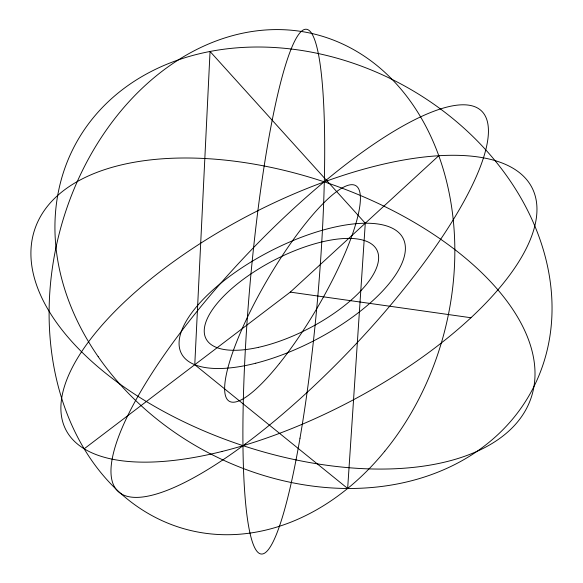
<?xml version="1.0" encoding="UTF-8"?>
<svg xmlns="http://www.w3.org/2000/svg" width="583" height="583" viewBox="0 0 583 583"><rect width="100%" height="100%" fill="white"/><g stroke="black" fill="none" stroke-linecap="round" stroke-linejoin="round"><path stroke-width="0.87" d="M84.178 448.815L290.268 292.119L438.759 155.734M290.268 292.119L470.933 317.742M210.048 51.472L194.773 364.725L347.657 488.459L365.279 223.223L210.048 51.472M384.78 451.206A255.813 198.767 -75.4 0 0 318.325 35.104A255.813 198.767 -75.4 0 0 52.754 360.141A255.813 198.767 -75.4 0 0 384.78 451.206M98.184 356.672A259.304 208.007 28.5 0 0 527.498 398.225A259.304 208.007 28.5 0 0 284.803 48.323A259.304 208.007 28.5 0 0 98.184 356.672M258.517 347.337A96.261 38.31 -27.5 0 0 377.82 252.301A96.261 38.31 -27.5 0 0 237.959 283.404A96.261 38.31 -27.5 0 0 258.517 347.337M255.762 363.216A124.922 49.795 -27.5 0 0 403.239 238.593A124.922 49.795 -27.5 0 0 217.678 285.816A124.922 49.795 -27.5 0 0 255.762 363.216M279.468 363.449A124.981 28.618 -59.6 0 0 356.665 186.29A124.981 28.618 -59.6 0 0 241.362 330.525A124.981 28.618 -59.6 0 0 279.468 363.449M222.028 451.468A262.634 105.975 -27.5 0 0 532.461 188.615A262.634 105.975 -27.5 0 0 142.259 286.078A262.634 105.975 -27.5 0 0 222.028 451.468M245.195 444.078A263.079 70.339 -46.3 0 0 483.511 113.219A263.079 70.339 -46.3 0 0 170.433 346.142A263.079 70.339 -46.3 0 0 245.195 444.078M299.99 438.212A263.348 34.288 -85.1 0 0 308.079 29.784A263.348 34.288 -85.1 0 0 243.177 406.686A263.348 34.288 -85.1 0 0 299.99 438.212M119.792 383.971A262.073 137.967 18.8 0 0 530.843 398.604A262.073 137.967 18.8 0 0 198.184 158.219A262.073 137.967 18.8 0 0 119.792 383.971"/></g></svg>
